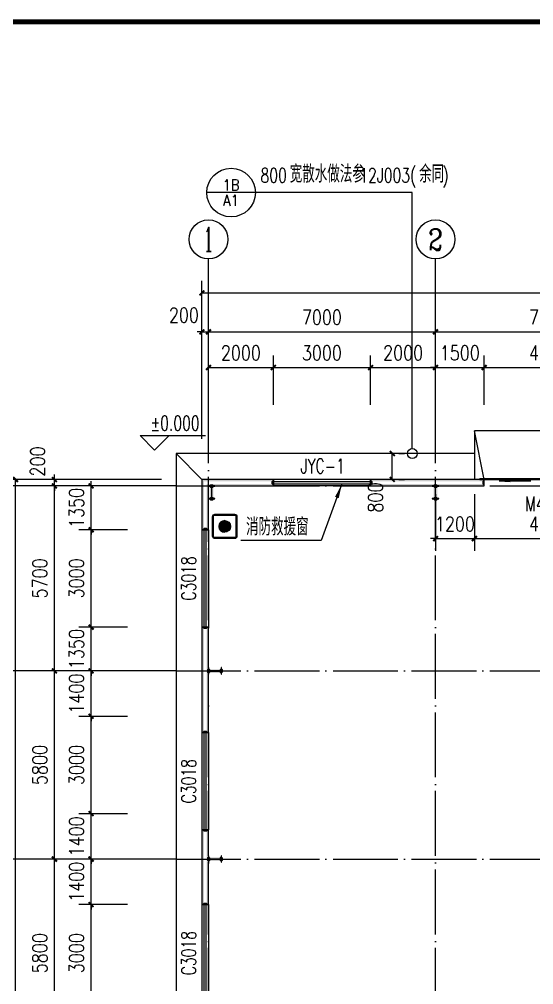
# Model space of a CAD drawing. Extents: x -21908402 to 2004492, y 83987 to 5079726.
# Drawn here: x 1827658 to 1843519, y 367807 to 397562 of the extents above; entities that cross this region are included whole.
import ezdxf
from ezdxf.enums import TextEntityAlignment as Align

# ---------------------------------------------------------------- set-up
doc = ezdxf.new("R2010")
doc.units = 0
doc.header["$LTSCALE"] = 1000
doc.linetypes.add('DOTE', pattern=[2.42, 2, -0.2, 0.02, -0.2])
doc.layers.get('0').update_dxf_attribs({"linetype": 'CONTINUOUS'})
doc.layers.get('DEFPOINTS').update_dxf_attribs({"linetype": 'CONTINUOUS'})
for name, color, linetype in [('AXIS', 3, 'CONTINUOUS'), ('AXIS_TEXT', 7, 'CONTINUOUS'), ('COLUMN', 9, 'CONTINUOUS'), ('DIM_ELEV', 3, 'CONTINUOUS'), ('DIM_LEAD', 3, 'CONTINUOUS'), ('DOTE', 1, 'DOTE'), ('GROUND', 2, 'CONTINUOUS'), ('PUB_DIM', 3, 'CONTINUOUS'), ('PUB_TEXT', 7, 'CONTINUOUS'), ('PUB_TITLE', 4, 'CONTINUOUS'), ('PUB_WALL', 9, 'CONTINUOUS'), ('STAIR', 2, 'CONTINUOUS'), ('WALL', 6, 'CONTINUOUS'), ('WINDOW', 94, 'CONTINUOUS'), ('WINDOW_TEXT', 7, 'CONTINUOUS'), ('XF-灭火救援窗', 1, 'CONTINUOUS')]:
    doc.layers.add(name, color=color, linetype=linetype)
doc.styles.add('_TCH_AXIS', font='COMPLEX', dxfattribs={"bigfont": 'GBCBIG'})
doc.styles.add('_TCH_DIM', font='SIMPLEX', dxfattribs={"bigfont": 'GBCBIG'})
doc.styles.add('_TCH_LABEL', font='COMPLEX', dxfattribs={"bigfont": 'GBCBIG'})
doc.styles.add('_TCH_WINDOW', font='SIMPLEX', dxfattribs={"bigfont": 'GBCBIG'})
doc.styles.add('COMPLEX', font='COMPLEX')
doc.styles.add('DIM_FONT', font='simplex.shx', dxfattribs={"width": 0.8})
doc.dimstyles.new('DIMN150', dxfattribs={"dimscale": 1.5, "dimtxt": 300, "dimasz": 100, "dimexe": 250, "dimexo": 300, "dimgap": 150, "dimtad": 1, "dimdec": 0, "dimzin": 0, "dimtxsty": 'DIM_FONT', "dimblk": 'ARCHTICK', "dimcen": 0.09, "dimclrt": 7, "dimazin": 3, "dimtfac": 1, "dimtdec": 0, "dimtix": 1, "dimtmove": 0, "dimatfit": 3, "dimtolj": 1, "dimtzin": 0})

# ---------------------------------------------------------------- blocks, each defined once
blk = doc.blocks.new('XF-灭火救援窗图例')
at = {"layer": 'XF-灭火救援窗'}
h = blk.add_hatch(color=256, dxfattribs=at)
h.dxf.hatch_style = 1
h.paths.add_polyline_path([(0, 110, 1), (0, 350, 1)])
for points in [[(-200, -20), (200, -20, 0.414214), (250, 30), (250, 430, 0.414214), (200, 480), (-200, 480, 0.414214), (-250, 430), (-250, 30, 0.414214)], [(-210, 0), (210, 0, 0.414214), (230, 20), (230, 440, 0.414214), (210, 460), (-210, 460, 0.414214), (-230, 440), (-230, 20, 0.414214)]]:
    blk.add_lwpolyline(points, format="xyb", close=True, dxfattribs=at)
for points in [[(0, 350, 1), (0, 110, 30.793651)], [(0, 350, -1), (0, 110, -30.793651)]]:
    blk.add_lwpolyline(points, format="xyb", dxfattribs=at)
blk = doc.blocks.new('_ARCHTICK')
at = {"color": 0, "linetype": 'BYBLOCK', "const_width": 0.4}
blk.add_lwpolyline([(-0.5, -0.5), (0.5, 0.5)], dxfattribs=at)
blk = doc.blocks.new('*D129')
at = {"layer": 'DEFPOINTS', "color": 0}
for p in [(1840491, 383378), (1841691, 383378), (1841691, 381557)]:
    blk.add_point(p, dxfattribs=at)
at = {"layer": 'PUB_DIM', "color": 0}
for p, q in [((1840491, 382928), (1840491, 381182)), ((1841691, 382928), (1841691, 381182)), ((1840491, 381557), (1840341, 381557)), ((1840491, 381557), (1841691, 381557)), ((1841691, 381557), (1841841, 381557))]:
    blk.add_line(p, q, dxfattribs=at)
at = {"layer": 'PUB_DIM', "color": 0, "xscale": 150, "yscale": 150, "zscale": 150}
blk.add_blockref('_ARCHTICK', (1840491, 381557), dxfattribs=at)
at = {"layer": 'PUB_DIM', "color": 0, "xscale": 150, "yscale": 150, "zscale": 150, "rotation": 180}
blk.add_blockref('_ARCHTICK', (1841691, 381557), dxfattribs=at)
at = {"layer": 'PUB_DIM', "color": 7, "insert": (1841091, 382007), "char_height": 450, "attachment_point": 5, "style": 'DIM_FONT'}
blk.add_mtext('\\A1;1200', dxfattribs=at)
blk = doc.blocks.new('*D130')
at = {"layer": 'DEFPOINTS', "color": 0}
for p in [(1841691, 383378), (1846291, 383378), (1846291, 381557)]:
    blk.add_point(p, dxfattribs=at)
at = {"layer": 'PUB_DIM', "color": 0}
for p, q in [((1841691, 382928), (1841691, 381182)), ((1846291, 382928), (1846291, 381182)), ((1841691, 381557), (1846291, 381557))]:
    blk.add_line(p, q, dxfattribs=at)
at = {"layer": 'PUB_DIM', "color": 0, "xscale": 150, "yscale": 150, "zscale": 150, "rotation": 180}
blk.add_blockref('_ARCHTICK', (1841691, 381557), dxfattribs=at)
at = {"layer": 'PUB_DIM', "color": 0, "xscale": 150, "yscale": 150, "zscale": 150}
blk.add_blockref('_ARCHTICK', (1846291, 381557), dxfattribs=at)
at = {"layer": 'PUB_DIM', "color": 7, "insert": (1843991, 382007), "char_height": 450, "attachment_point": 5, "style": 'DIM_FONT'}
blk.add_mtext('\\A1;4600', dxfattribs=at)
blk = doc.blocks.new('*D132')
at = {"layer": 'DEFPOINTS', "color": 0}
for p in [(1838913, 384178), (1839159, 384178), (1838913, 383378)]:
    blk.add_point(p, dxfattribs=at)
at = {"layer": 'PUB_DIM', "color": 0}
for p, q in [((1839159, 383378), (1839159, 384178)), ((1839363, 384178), (1839534, 384178)), ((1839363, 383378), (1839534, 383378))]:
    blk.add_line(p, q, dxfattribs=at)
at = {"layer": 'PUB_DIM', "color": 0, "xscale": 150, "yscale": 150, "zscale": 150}
for p, rotation in [((1839159, 384178), 90), ((1839159, 383378), 270)]:
    blk.add_blockref('_ARCHTICK', p, dxfattribs=dict(at, rotation=rotation))
at = {"layer": 'PUB_DIM', "color": 7, "insert": (1838642, 382823), "char_height": 450, "attachment_point": 5, "rotation": 90, "style": 'DIM_FONT'}
blk.add_mtext('\\A1;800', dxfattribs=at)
blk = doc.blocks.new('*D299')
at = {"layer": 'DEFPOINTS', "color": 0}
for p in [(1829872, 370278), (1831441, 370278), (1831441, 367278)]:
    blk.add_point(p, dxfattribs=at)
at = {"layer": 'PUB_DIM', "color": 0}
for p, q in [((1830991, 370278), (1829497, 370278)), ((1829872, 367278), (1829872, 370278)), ((1830991, 367278), (1829497, 367278))]:
    blk.add_line(p, q, dxfattribs=at)
at = {"layer": 'PUB_DIM', "color": 0, "xscale": 150, "yscale": 150, "zscale": 150}
for p, rotation in [((1829872, 370278), 90), ((1829872, 367278), 270)]:
    blk.add_blockref('_ARCHTICK', p, dxfattribs=dict(at, rotation=rotation))
at = {"layer": 'PUB_DIM', "color": 7, "insert": (1829422, 368778), "char_height": 450, "attachment_point": 5, "rotation": 90, "style": 'DIM_FONT'}
blk.add_mtext('\\A1;3000', dxfattribs=at)
blk = doc.blocks.new('*D300')
at = {"layer": 'DEFPOINTS', "color": 0}
for p in [(1829872, 371678), (1831441, 371678), (1831441, 370278)]:
    blk.add_point(p, dxfattribs=at)
at = {"layer": 'PUB_DIM', "color": 0}
for p, q in [((1830991, 371678), (1829497, 371678)), ((1829872, 371678), (1829872, 371828)), ((1829872, 370278), (1829872, 371678)), ((1830991, 370278), (1829497, 370278)), ((1829872, 370278), (1829872, 370128))]:
    blk.add_line(p, q, dxfattribs=at)
at = {"layer": 'PUB_DIM', "color": 0, "xscale": 150, "yscale": 150, "zscale": 150}
for p, rotation in [((1829872, 371678), 270), ((1829872, 370278), 90)]:
    blk.add_blockref('_ARCHTICK', p, dxfattribs=dict(at, rotation=rotation))
at = {"layer": 'PUB_DIM', "color": 7, "insert": (1829422, 370978), "char_height": 450, "attachment_point": 5, "rotation": 90, "style": 'DIM_FONT'}
blk.add_mtext('\\A1;1400', dxfattribs=at)
blk = doc.blocks.new('*D301')
at = {"layer": 'DEFPOINTS', "color": 0}
for p in [(1829872, 373078), (1831441, 373078), (1831441, 371678)]:
    blk.add_point(p, dxfattribs=at)
at = {"layer": 'PUB_DIM', "color": 0}
for p, q in [((1829872, 373078), (1829872, 373228)), ((1830991, 373078), (1829497, 373078)), ((1829872, 371678), (1829872, 373078)), ((1830991, 371678), (1829497, 371678)), ((1829872, 371678), (1829872, 371528))]:
    blk.add_line(p, q, dxfattribs=at)
at = {"layer": 'PUB_DIM', "color": 0, "xscale": 150, "yscale": 150, "zscale": 150}
for p, rotation in [((1829872, 373078), 270), ((1829872, 371678), 90)]:
    blk.add_blockref('_ARCHTICK', p, dxfattribs=dict(at, rotation=rotation))
at = {"layer": 'PUB_DIM', "color": 7, "insert": (1829422, 372378), "char_height": 450, "attachment_point": 5, "rotation": 90, "style": 'DIM_FONT'}
blk.add_mtext('\\A1;1400', dxfattribs=at)
blk = doc.blocks.new('*D302')
at = {"layer": 'DEFPOINTS', "color": 0}
for p in [(1829872, 376078), (1831441, 376078), (1831441, 373078)]:
    blk.add_point(p, dxfattribs=at)
at = {"layer": 'PUB_DIM', "color": 0}
for p, q in [((1830991, 376078), (1829497, 376078)), ((1829872, 373078), (1829872, 376078)), ((1830991, 373078), (1829497, 373078))]:
    blk.add_line(p, q, dxfattribs=at)
at = {"layer": 'PUB_DIM', "color": 0, "xscale": 150, "yscale": 150, "zscale": 150}
for p, rotation in [((1829872, 376078), 90), ((1829872, 373078), 270)]:
    blk.add_blockref('_ARCHTICK', p, dxfattribs=dict(at, rotation=rotation))
at = {"layer": 'PUB_DIM', "color": 7, "insert": (1829422, 374578), "char_height": 450, "attachment_point": 5, "rotation": 90, "style": 'DIM_FONT'}
blk.add_mtext('\\A1;3000', dxfattribs=at)
blk = doc.blocks.new('*D303')
at = {"layer": 'DEFPOINTS', "color": 0}
for p in [(1829872, 377478), (1831441, 377478), (1831441, 376078)]:
    blk.add_point(p, dxfattribs=at)
at = {"layer": 'PUB_DIM', "color": 0}
for p, q in [((1829872, 377478), (1829872, 377628)), ((1830991, 377478), (1829497, 377478)), ((1829872, 376078), (1829872, 377478)), ((1830991, 376078), (1829497, 376078)), ((1829872, 376078), (1829872, 375928))]:
    blk.add_line(p, q, dxfattribs=at)
at = {"layer": 'PUB_DIM', "color": 0, "xscale": 150, "yscale": 150, "zscale": 150}
for p, rotation in [((1829872, 377478), 270), ((1829872, 376078), 90)]:
    blk.add_blockref('_ARCHTICK', p, dxfattribs=dict(at, rotation=rotation))
at = {"layer": 'PUB_DIM', "color": 7, "insert": (1829422, 376778), "char_height": 450, "attachment_point": 5, "rotation": 90, "style": 'DIM_FONT'}
blk.add_mtext('\\A1;1400', dxfattribs=at)
blk = doc.blocks.new('*D304')
at = {"layer": 'DEFPOINTS', "color": 0}
for p in [(1829872, 378828), (1831441, 378828), (1831441, 377478)]:
    blk.add_point(p, dxfattribs=at)
at = {"layer": 'PUB_DIM', "color": 0}
for p, q in [((1830991, 378828), (1829497, 378828)), ((1829872, 378828), (1829872, 378978)), ((1829872, 377478), (1829872, 378828)), ((1830991, 377478), (1829497, 377478)), ((1829872, 377478), (1829872, 377328))]:
    blk.add_line(p, q, dxfattribs=at)
at = {"layer": 'PUB_DIM', "color": 0, "xscale": 150, "yscale": 150, "zscale": 150}
for p, rotation in [((1829872, 378828), 270), ((1829872, 377478), 90)]:
    blk.add_blockref('_ARCHTICK', p, dxfattribs=dict(at, rotation=rotation))
at = {"layer": 'PUB_DIM', "color": 7, "insert": (1829422, 378153), "char_height": 450, "attachment_point": 5, "rotation": 90, "style": 'DIM_FONT'}
blk.add_mtext('\\A1;1350', dxfattribs=at)
blk = doc.blocks.new('*D305')
at = {"layer": 'DEFPOINTS', "color": 0}
for p in [(1829872, 381828), (1831441, 381828), (1831441, 378828)]:
    blk.add_point(p, dxfattribs=at)
at = {"layer": 'PUB_DIM', "color": 0}
for p, q in [((1830991, 381828), (1829497, 381828)), ((1829872, 378828), (1829872, 381828)), ((1830991, 378828), (1829497, 378828))]:
    blk.add_line(p, q, dxfattribs=at)
at = {"layer": 'PUB_DIM', "color": 0, "xscale": 150, "yscale": 150, "zscale": 150}
for p, rotation in [((1829872, 381828), 90), ((1829872, 378828), 270)]:
    blk.add_blockref('_ARCHTICK', p, dxfattribs=dict(at, rotation=rotation))
at = {"layer": 'PUB_DIM', "color": 7, "insert": (1829422, 380328), "char_height": 450, "attachment_point": 5, "rotation": 90, "style": 'DIM_FONT'}
blk.add_mtext('\\A1;3000', dxfattribs=at)
blk = doc.blocks.new('*D306')
at = {"layer": 'DEFPOINTS', "color": 0}
for p in [(1829872, 383178), (1831441, 383178), (1831441, 381828)]:
    blk.add_point(p, dxfattribs=at)
at = {"layer": 'PUB_DIM', "color": 0}
for p, q in [((1829872, 383178), (1829872, 383328)), ((1830991, 383178), (1829497, 383178)), ((1829872, 381828), (1829872, 383178)), ((1830991, 381828), (1829497, 381828)), ((1829872, 381828), (1829872, 381678))]:
    blk.add_line(p, q, dxfattribs=at)
at = {"layer": 'PUB_DIM', "color": 0, "xscale": 150, "yscale": 150, "zscale": 150}
for p, rotation in [((1829872, 383178), 270), ((1829872, 381828), 90)]:
    blk.add_blockref('_ARCHTICK', p, dxfattribs=dict(at, rotation=rotation))
at = {"layer": 'PUB_DIM', "color": 7, "insert": (1829422, 382503), "char_height": 450, "attachment_point": 5, "rotation": 90, "style": 'DIM_FONT'}
blk.add_mtext('\\A1;1350', dxfattribs=at)
blk = doc.blocks.new('*D356')
at = {"layer": 'DEFPOINTS', "color": 0}
for p in [(1845991, 386830), (1841991, 385228), (1845991, 385228)]:
    blk.add_point(p, dxfattribs=at)
at = {"layer": 'PUB_DIM', "color": 0}
for p, q in [((1841991, 385678), (1841991, 387205)), ((1845991, 385678), (1845991, 387205)), ((1841991, 386830), (1845991, 386830))]:
    blk.add_line(p, q, dxfattribs=at)
at = {"layer": 'PUB_DIM', "color": 0, "xscale": 150, "yscale": 150, "zscale": 150, "rotation": 180}
blk.add_blockref('_ARCHTICK', (1841991, 386830), dxfattribs=at)
at = {"layer": 'PUB_DIM', "color": 0, "xscale": 150, "yscale": 150, "zscale": 150}
blk.add_blockref('_ARCHTICK', (1845991, 386830), dxfattribs=at)
at = {"layer": 'PUB_DIM', "color": 7, "insert": (1843991, 387280), "char_height": 450, "attachment_point": 5, "style": 'DIM_FONT'}
blk.add_mtext('\\A1;4000', dxfattribs=at)
blk = doc.blocks.new('*D357')
at = {"layer": 'DEFPOINTS', "color": 0}
for p in [(1841991, 386830), (1840491, 385228), (1841991, 385228)]:
    blk.add_point(p, dxfattribs=at)
at = {"layer": 'PUB_DIM', "color": 0}
for p, q in [((1840491, 385678), (1840491, 387205)), ((1841991, 385678), (1841991, 387205)), ((1840491, 386830), (1840341, 386830)), ((1840491, 386830), (1841991, 386830)), ((1841991, 386830), (1842141, 386830))]:
    blk.add_line(p, q, dxfattribs=at)
at = {"layer": 'PUB_DIM', "color": 0, "xscale": 150, "yscale": 150, "zscale": 150}
blk.add_blockref('_ARCHTICK', (1840491, 386830), dxfattribs=at)
at = {"layer": 'PUB_DIM', "color": 0, "xscale": 150, "yscale": 150, "zscale": 150, "rotation": 180}
blk.add_blockref('_ARCHTICK', (1841991, 386830), dxfattribs=at)
at = {"layer": 'PUB_DIM', "color": 7, "insert": (1841241, 387280), "char_height": 450, "attachment_point": 5, "style": 'DIM_FONT'}
blk.add_mtext('\\A1;1500', dxfattribs=at)
blk = doc.blocks.new('*D358')
at = {"layer": 'DEFPOINTS', "color": 0}
for p in [(1840491, 386830), (1838491, 385228), (1840491, 385228)]:
    blk.add_point(p, dxfattribs=at)
at = {"layer": 'PUB_DIM', "color": 0}
for p, q in [((1838491, 385678), (1838491, 387205)), ((1840491, 385678), (1840491, 387205)), ((1838491, 386830), (1840491, 386830))]:
    blk.add_line(p, q, dxfattribs=at)
at = {"layer": 'PUB_DIM', "color": 0, "xscale": 150, "yscale": 150, "zscale": 150, "rotation": 180}
blk.add_blockref('_ARCHTICK', (1838491, 386830), dxfattribs=at)
at = {"layer": 'PUB_DIM', "color": 0, "xscale": 150, "yscale": 150, "zscale": 150}
blk.add_blockref('_ARCHTICK', (1840491, 386830), dxfattribs=at)
at = {"layer": 'PUB_DIM', "color": 7, "insert": (1839491, 387280), "char_height": 450, "attachment_point": 5, "style": 'DIM_FONT'}
blk.add_mtext('\\A1;2000', dxfattribs=at)
blk = doc.blocks.new('*D359')
at = {"layer": 'DEFPOINTS', "color": 0}
for p in [(1838491, 386830), (1835491, 385228), (1838491, 385228)]:
    blk.add_point(p, dxfattribs=at)
at = {"layer": 'PUB_DIM', "color": 0}
for p, q in [((1835491, 385678), (1835491, 387205)), ((1838491, 385678), (1838491, 387205)), ((1835491, 386830), (1838491, 386830))]:
    blk.add_line(p, q, dxfattribs=at)
at = {"layer": 'PUB_DIM', "color": 0, "xscale": 150, "yscale": 150, "zscale": 150, "rotation": 180}
blk.add_blockref('_ARCHTICK', (1835491, 386830), dxfattribs=at)
at = {"layer": 'PUB_DIM', "color": 0, "xscale": 150, "yscale": 150, "zscale": 150}
blk.add_blockref('_ARCHTICK', (1838491, 386830), dxfattribs=at)
at = {"layer": 'PUB_DIM', "color": 7, "insert": (1836991, 387280), "char_height": 450, "attachment_point": 5, "style": 'DIM_FONT'}
blk.add_mtext('\\A1;3000', dxfattribs=at)
blk = doc.blocks.new('*D360')
at = {"layer": 'DEFPOINTS', "color": 0}
for p in [(1835491, 386830), (1833491, 385228), (1835491, 385228)]:
    blk.add_point(p, dxfattribs=at)
at = {"layer": 'PUB_DIM', "color": 0}
for p, q in [((1833491, 385678), (1833491, 387205)), ((1835491, 385678), (1835491, 387205)), ((1833491, 386830), (1835491, 386830))]:
    blk.add_line(p, q, dxfattribs=at)
at = {"layer": 'PUB_DIM', "color": 0, "xscale": 150, "yscale": 150, "zscale": 150, "rotation": 180}
blk.add_blockref('_ARCHTICK', (1833491, 386830), dxfattribs=at)
at = {"layer": 'PUB_DIM', "color": 0, "xscale": 150, "yscale": 150, "zscale": 150}
blk.add_blockref('_ARCHTICK', (1835491, 386830), dxfattribs=at)
at = {"layer": 'PUB_DIM', "color": 7, "insert": (1834491, 387280), "char_height": 450, "attachment_point": 5, "style": 'DIM_FONT'}
blk.add_mtext('\\A1;2000', dxfattribs=at)
blk = doc.blocks.new('*D365')
at = {"layer": 'AXIS', "color": 0}
for p, q in [((1832041, 371678), (1828366, 371678)), ((1828741, 365878), (1828741, 371678)), ((1832041, 365878), (1828366, 365878))]:
    blk.add_line(p, q, dxfattribs=at)
at = {"layer": 'DEFPOINTS', "color": 0}
for p in [(1828741, 371678), (1832491, 371678), (1832491, 365878)]:
    blk.add_point(p, dxfattribs=at)
at = {"layer": 'AXIS', "color": 0, "xscale": 150, "yscale": 150, "zscale": 150}
for p, rotation in [((1828741, 371678), 90), ((1828741, 365878), 270)]:
    blk.add_blockref('_ARCHTICK', p, dxfattribs=dict(at, rotation=rotation))
at = {"layer": 'AXIS', "color": 7, "insert": (1828291, 368778), "char_height": 450, "attachment_point": 5, "rotation": 90, "style": 'DIM_FONT'}
blk.add_mtext('\\A1;5800', dxfattribs=at)
blk = doc.blocks.new('*D366')
at = {"layer": 'AXIS', "color": 0}
for p, q in [((1832041, 377478), (1828366, 377478)), ((1828741, 371678), (1828741, 377478)), ((1832041, 371678), (1828366, 371678))]:
    blk.add_line(p, q, dxfattribs=at)
at = {"layer": 'DEFPOINTS', "color": 0}
for p in [(1828741, 377478), (1832491, 377478), (1832491, 371678)]:
    blk.add_point(p, dxfattribs=at)
at = {"layer": 'AXIS', "color": 0, "xscale": 150, "yscale": 150, "zscale": 150}
for p, rotation in [((1828741, 377478), 90), ((1828741, 371678), 270)]:
    blk.add_blockref('_ARCHTICK', p, dxfattribs=dict(at, rotation=rotation))
at = {"layer": 'AXIS', "color": 7, "insert": (1828291, 374578), "char_height": 450, "attachment_point": 5, "rotation": 90, "style": 'DIM_FONT'}
blk.add_mtext('\\A1;5800', dxfattribs=at)
blk = doc.blocks.new('*D367')
at = {"layer": 'AXIS', "color": 0}
for p, q in [((1832041, 383178), (1828366, 383178)), ((1828741, 377478), (1828741, 383178)), ((1832041, 377478), (1828366, 377478))]:
    blk.add_line(p, q, dxfattribs=at)
at = {"layer": 'DEFPOINTS', "color": 0}
for p in [(1828741, 383178), (1832491, 383178), (1832491, 377478)]:
    blk.add_point(p, dxfattribs=at)
at = {"layer": 'AXIS', "color": 0, "xscale": 150, "yscale": 150, "zscale": 150}
for p, rotation in [((1828741, 383178), 90), ((1828741, 377478), 270)]:
    blk.add_blockref('_ARCHTICK', p, dxfattribs=dict(at, rotation=rotation))
at = {"layer": 'AXIS', "color": 7, "insert": (1828291, 380328), "char_height": 450, "attachment_point": 5, "rotation": 90, "style": 'DIM_FONT'}
blk.add_mtext('\\A1;5700', dxfattribs=at)
blk = doc.blocks.new('*D368')
at = {"layer": 'AXIS', "color": 0}
for p, q in [((1832041, 383378), (1828366, 383378)), ((1828741, 383378), (1828741, 383528)), ((1828741, 383178), (1828741, 383378)), ((1832041, 383178), (1828366, 383178)), ((1828741, 383178), (1828741, 383028))]:
    blk.add_line(p, q, dxfattribs=at)
at = {"layer": 'DEFPOINTS', "color": 0}
for p in [(1828741, 383378), (1832491, 383378), (1832491, 383178)]:
    blk.add_point(p, dxfattribs=at)
at = {"layer": 'AXIS', "color": 0, "xscale": 150, "yscale": 150, "zscale": 150}
for p, rotation in [((1828741, 383378), 270), ((1828741, 383178), 90)]:
    blk.add_blockref('_ARCHTICK', p, dxfattribs=dict(at, rotation=rotation))
at = {"layer": 'AXIS', "color": 7, "insert": (1828223, 383933), "char_height": 450, "attachment_point": 5, "rotation": 90, "style": 'DIM_FONT'}
blk.add_mtext('\\A1;200', dxfattribs=at)
blk = doc.blocks.new('*D369')
at = {"layer": 'AXIS', "color": 0}
for p, q in [((1832041, 383378), (1827166, 383378)), ((1827541, 348378), (1827541, 383378)), ((1832041, 348378), (1827166, 348378))]:
    blk.add_line(p, q, dxfattribs=at)
at = {"layer": 'DEFPOINTS', "color": 0}
for p in [(1827541, 383378), (1832491, 383378), (1832491, 348378)]:
    blk.add_point(p, dxfattribs=at)
at = {"layer": 'AXIS', "color": 0, "xscale": 150, "yscale": 150, "zscale": 150}
for p, rotation in [((1827541, 383378), 90), ((1827541, 348378), 270)]:
    blk.add_blockref('_ARCHTICK', p, dxfattribs=dict(at, rotation=rotation))
at = {"layer": 'AXIS', "color": 7, "insert": (1827091, 365878), "char_height": 450, "attachment_point": 5, "rotation": 90, "style": 'DIM_FONT'}
blk.add_mtext('\\A1;35000', dxfattribs=at)
blk = doc.blocks.new('*D379')
at = {"layer": 'AXIS', "color": 0}
for p, q in [((1833291, 384628), (1833291, 388303)), ((1833491, 384628), (1833491, 388303)), ((1833291, 387928), (1833141, 387928)), ((1833291, 387928), (1833491, 387928)), ((1833491, 387928), (1833641, 387928))]:
    blk.add_line(p, q, dxfattribs=at)
at = {"layer": 'DEFPOINTS', "color": 0}
for p in [(1833491, 387928), (1833291, 384178), (1833491, 384178)]:
    blk.add_point(p, dxfattribs=at)
at = {"layer": 'AXIS', "color": 0, "xscale": 150, "yscale": 150, "zscale": 150}
blk.add_blockref('_ARCHTICK', (1833291, 387928), dxfattribs=at)
at = {"layer": 'AXIS', "color": 0, "xscale": 150, "yscale": 150, "zscale": 150, "rotation": 180}
blk.add_blockref('_ARCHTICK', (1833491, 387928), dxfattribs=at)
at = {"layer": 'AXIS', "color": 7, "insert": (1832736, 388446), "char_height": 450, "attachment_point": 5, "style": 'DIM_FONT'}
blk.add_mtext('\\A1;200', dxfattribs=at)
blk = doc.blocks.new('*D380')
at = {"layer": 'AXIS', "color": 0}
for p, q in [((1833491, 384628), (1833491, 388303)), ((1840491, 384628), (1840491, 388303)), ((1833491, 387928), (1840491, 387928))]:
    blk.add_line(p, q, dxfattribs=at)
at = {"layer": 'DEFPOINTS', "color": 0}
for p in [(1840491, 387928), (1833491, 384178), (1840491, 384178)]:
    blk.add_point(p, dxfattribs=at)
at = {"layer": 'AXIS', "color": 0, "xscale": 150, "yscale": 150, "zscale": 150, "rotation": 180}
blk.add_blockref('_ARCHTICK', (1833491, 387928), dxfattribs=at)
at = {"layer": 'AXIS', "color": 0, "xscale": 150, "yscale": 150, "zscale": 150}
blk.add_blockref('_ARCHTICK', (1840491, 387928), dxfattribs=at)
at = {"layer": 'AXIS', "color": 7, "insert": (1836991, 388378), "char_height": 450, "attachment_point": 5, "style": 'DIM_FONT'}
blk.add_mtext('\\A1;7000', dxfattribs=at)
blk = doc.blocks.new('*D381')
at = {"layer": 'AXIS', "color": 0}
for p, q in [((1840491, 384628), (1840491, 388303)), ((1847491, 384628), (1847491, 388303)), ((1840491, 387928), (1847491, 387928))]:
    blk.add_line(p, q, dxfattribs=at)
at = {"layer": 'DEFPOINTS', "color": 0}
for p in [(1847491, 387928), (1840491, 384178), (1847491, 384178)]:
    blk.add_point(p, dxfattribs=at)
at = {"layer": 'AXIS', "color": 0, "xscale": 150, "yscale": 150, "zscale": 150, "rotation": 180}
blk.add_blockref('_ARCHTICK', (1840491, 387928), dxfattribs=at)
at = {"layer": 'AXIS', "color": 0, "xscale": 150, "yscale": 150, "zscale": 150}
blk.add_blockref('_ARCHTICK', (1847491, 387928), dxfattribs=at)
at = {"layer": 'AXIS', "color": 7, "insert": (1843991, 388378), "char_height": 450, "attachment_point": 5, "style": 'DIM_FONT'}
blk.add_mtext('\\A1;7000', dxfattribs=at)
blk = doc.blocks.new('*D387')
at = {"layer": 'AXIS', "color": 0}
for p, q in [((1833291, 384628), (1833291, 389503)), ((1875691, 384628), (1875691, 389503)), ((1833291, 389128), (1875691, 389128))]:
    blk.add_line(p, q, dxfattribs=at)
at = {"layer": 'DEFPOINTS', "color": 0}
for p in [(1875691, 389128), (1833291, 384178), (1875691, 384178)]:
    blk.add_point(p, dxfattribs=at)
at = {"layer": 'AXIS', "color": 0, "xscale": 150, "yscale": 150, "zscale": 150, "rotation": 180}
blk.add_blockref('_ARCHTICK', (1833291, 389128), dxfattribs=at)
at = {"layer": 'AXIS', "color": 0, "xscale": 150, "yscale": 150, "zscale": 150}
blk.add_blockref('_ARCHTICK', (1875691, 389128), dxfattribs=at)
at = {"layer": 'AXIS', "color": 7, "insert": (1854491, 389578), "char_height": 450, "attachment_point": 5, "style": 'DIM_FONT'}
blk.add_mtext('\\A1;42400', dxfattribs=at)
blk = doc.blocks.new('_AXISO')
blk.add_circle((0, 0), 0.5)
at = {"layer": 'AXIS_TEXT', "style": 'COMPLEX', "width": 1.041667}
blk.add_attdef('A', text='', height=0.56, dxfattribs=at).set_placement((-0.25, -0.28), (0.25, -0.28), align=Align.FIT)
blk = doc.blocks.new('$WINLIB2D$00000001')
at = {"color": 0}
for points in [[(-0.5, 0.5), (-0.5, -0.5)], [(-0.5, 0.5), (0.5, 0.5)], [(0.5, -0.5), (0.5, 0.5)], [(0.5, 0.1667), (-0.5, 0.1667)], [(0.5, -0.1667), (-0.5, -0.1667)], [(-0.5, -0.5), (0.5, -0.5)]]:
    blk.add_lwpolyline(points, dxfattribs=at)
blk = doc.blocks.new('$DORLIB2D$00000130')
at = {"color": 0, "linetype": 'CONTINUOUS'}
for p, q in [((-0.5333, 0.6601), (-0.5333, 0.5127)), ((0, 0.6601), (-0.5333, 0.6601)), ((0, 0.5127), (0, 0.6601)), ((0.5333, 0.6601), (0, 0.6601)), ((0.5333, 0.6601), (0.5333, 0.5127)), ((0, 0.5127), (-0.5333, 0.5127)), ((0.5333, 0.5127), (0, 0.5127)), ((-0.3853, 0.2694), (-0.1396, 0.2694)), ((-0.3853, 0.2694), (-0.2999, 0.2144)), ((-0.2999, 0.2144), (-0.2999, 0.2694)), ((0.3853, 0.2694), (0.1396, 0.2694)), ((0.2999, 0.2144), (0.2999, 0.2694)), ((0.3853, 0.2694), (0.2999, 0.2144))]:
    blk.add_line(p, q, dxfattribs=at)

msp = doc.modelspace()

# ---------------------------------------------------------------- hatches: boundary and pattern name
at = {"layer": 'COLUMN'}
for points in [[(1833491, 383178.4), (1833491, 383168.4), (1833551, 383228.4), (1833551, 383118.4)], [(1833491, 383168.4), (1833578.8, 383168.4), (1833603.7, 383228.4), (1833551, 383228.4)], [(1833691, 383178.4), (1833491, 383178.4), (1833551, 383118.4), (1833631, 383118.4)], [(1833589.8, 383163.4), (1833594.8, 383168.4), (1833570, 383228.4), (1833529.8, 383188.3)], [(1833589.8, 382793.4), (1833589.8, 383163.4), (1833529.8, 383188.3), (1833529.8, 382768.6)], [(1833594.8, 383168.4), (1833691, 383168.4), (1833631, 383228.4), (1833570, 383228.4)], [(1833578.8, 383168.4), (1833583.8, 383163.4), (1833643.8, 383188.3), (1833603.7, 383228.4)], [(1833583.8, 383163.4), (1833583.8, 382793.4), (1833643.8, 382768.6), (1833643.8, 383188.3)], [(1833691, 383168.4), (1833691, 383178.4), (1833631, 383118.4), (1833631, 383228.4)], [(1840393, 383178.4), (1840393, 383168.4), (1840453, 383228.4), (1840453, 383118.4)], [(1840393, 383168.4), (1840480.8, 383168.4), (1840505.7, 383228.4), (1840453, 383228.4)], [(1840593, 383178.4), (1840393, 383178.4), (1840453, 383118.4), (1840533, 383118.4)], [(1840491.8, 383163.4), (1840496.8, 383168.4), (1840472, 383228.4), (1840431.8, 383188.3)], [(1840491.8, 382793.4), (1840491.8, 383163.4), (1840431.8, 383188.3), (1840431.8, 382768.6)], [(1840496.8, 383168.4), (1840593, 383168.4), (1840533, 383228.4), (1840472, 383228.4)], [(1840480.8, 383168.4), (1840485.8, 383163.4), (1840545.8, 383188.3), (1840505.7, 383228.4)], [(1840485.8, 383163.4), (1840485.8, 382793.4), (1840545.8, 382768.6), (1840545.8, 383188.3)], [(1840593, 383168.4), (1840593, 383178.4), (1840533, 383118.4), (1840533, 383228.4)], [(1833491, 382778.4), (1833691, 382778.4), (1833631, 382838.4), (1833551, 382838.4)], [(1833491, 382788.4), (1833491, 382778.4), (1833551, 382838.4), (1833551, 382728.4)], [(1833578.8, 382788.4), (1833491, 382788.4), (1833551, 382728.4), (1833603.7, 382728.4)], [(1833594.8, 382788.4), (1833589.8, 382793.4), (1833529.8, 382768.6), (1833570, 382728.4)], [(1833691, 382788.4), (1833594.8, 382788.4), (1833570, 382728.4), (1833631, 382728.4)], [(1833583.8, 382793.4), (1833578.8, 382788.4), (1833603.7, 382728.4), (1833643.8, 382768.6)], [(1833691, 382778.4), (1833691, 382788.4), (1833631, 382728.4), (1833631, 382838.4)], [(1840393, 382778.4), (1840593, 382778.4), (1840533, 382838.4), (1840453, 382838.4)], [(1840393, 382788.4), (1840393, 382778.4), (1840453, 382838.4), (1840453, 382728.4)], [(1840480.8, 382788.4), (1840393, 382788.4), (1840453, 382728.4), (1840505.7, 382728.4)], [(1840496.8, 382788.4), (1840491.8, 382793.4), (1840431.8, 382768.6), (1840472, 382728.4)], [(1840593, 382788.4), (1840496.8, 382788.4), (1840472, 382728.4), (1840533, 382728.4)], [(1840485.8, 382793.4), (1840480.8, 382788.4), (1840505.7, 382728.4), (1840545.8, 382768.6)], [(1840593, 382778.4), (1840593, 382788.4), (1840533, 382728.4), (1840533, 382838.4)], [(1833501, 377482.3), (1833501, 377578.4), (1833441, 377518.4), (1833441, 377457.4)], [(1833501, 377578.4), (1833491, 377578.4), (1833551, 377518.4), (1833441, 377518.4)], [(1833501, 377466.3), (1833506, 377471.3), (1833481.1, 377531.3), (1833441, 377491.1)], [(1833501, 377378.4), (1833501, 377466.3), (1833441, 377491.1), (1833441, 377438.4)], [(1833506, 377477.3), (1833501, 377482.3), (1833441, 377457.4), (1833481.1, 377417.3)], [(1833491, 377378.4), (1833501, 377378.4), (1833441, 377438.4), (1833551, 377438.4)], [(1833506, 377471.3), (1833876, 377471.3), (1833900.8, 377531.3), (1833481.1, 377531.3)], [(1833876, 377477.3), (1833506, 377477.3), (1833481.1, 377417.3), (1833900.8, 377417.3)], [(1833491, 377578.4), (1833491, 377378.4), (1833551, 377438.4), (1833551, 377518.4)], [(1833891, 377378.4), (1833891, 377578.4), (1833831, 377518.4), (1833831, 377438.4)], [(1833891, 377578.4), (1833881, 377578.4), (1833941, 377518.4), (1833831, 377518.4)], [(1833881, 377378.4), (1833891, 377378.4), (1833831, 377438.4), (1833941, 377438.4)], [(1833876, 377471.3), (1833881, 377466.3), (1833941, 377491.1), (1833900.8, 377531.3)], [(1833881, 377482.3), (1833876, 377477.3), (1833900.8, 377417.3), (1833941, 377457.4)], [(1833881, 377578.4), (1833881, 377482.3), (1833941, 377457.4), (1833941, 377518.4)], [(1833881, 377466.3), (1833881, 377378.4), (1833941, 377438.4), (1833941, 377491.1)], [(1833501, 371682.3), (1833501, 371778.4), (1833441, 371718.4), (1833441, 371657.4)], [(1833501, 371778.4), (1833491, 371778.4), (1833551, 371718.4), (1833441, 371718.4)], [(1833501, 371666.3), (1833506, 371671.3), (1833481.1, 371731.3), (1833441, 371691.1)], [(1833501, 371578.4), (1833501, 371666.3), (1833441, 371691.1), (1833441, 371638.4)], [(1833506, 371677.3), (1833501, 371682.3), (1833441, 371657.4), (1833481.1, 371617.3)], [(1833506, 371671.3), (1833876, 371671.3), (1833900.8, 371731.3), (1833481.1, 371731.3)], [(1833876, 371677.3), (1833506, 371677.3), (1833481.1, 371617.3), (1833900.8, 371617.3)], [(1833491, 371778.4), (1833491, 371578.4), (1833551, 371638.4), (1833551, 371718.4)], [(1833891, 371578.4), (1833891, 371778.4), (1833831, 371718.4), (1833831, 371638.4)], [(1833891, 371778.4), (1833881, 371778.4), (1833941, 371718.4), (1833831, 371718.4)], [(1833876, 371671.3), (1833881, 371666.3), (1833941, 371691.1), (1833900.8, 371731.3)], [(1833881, 371682.3), (1833876, 371677.3), (1833900.8, 371617.3), (1833941, 371657.4)], [(1833881, 371778.4), (1833881, 371682.3), (1833941, 371657.4), (1833941, 371718.4)], [(1833881, 371666.3), (1833881, 371578.4), (1833941, 371638.4), (1833941, 371691.1)], [(1833491, 371578.4), (1833501, 371578.4), (1833441, 371638.4), (1833551, 371638.4)], [(1833881, 371578.4), (1833891, 371578.4), (1833831, 371638.4), (1833941, 371638.4)]]:
    msp.add_hatch(color=256, dxfattribs=at).paths.add_polyline_path(points)
at = {"layer": 'PUB_WALL'}
for points in [[(1833291, 383378.4), (1833291, 381828.4), (1833351, 381888.4), (1833351, 383318.4)], [(1835491, 383378.4), (1833291, 383378.4), (1833351, 383318.4), (1835431, 383318.4)], [(1835491, 383178.4), (1835491, 383378.4), (1835431, 383318.4), (1835431, 383238.4)], [(1840488.9, 383378.4), (1838491, 383378.4), (1838551, 383318.4), (1840488.9, 383318.4)], [(1838491, 383378.4), (1838491, 383178.4), (1838551, 383238.4), (1838551, 383318.4)], [(1841991.5, 383378.4), (1840488.9, 383378.4), (1840488.9, 383318.4), (1841931.5, 383318.4)], [(1841991.5, 383178.4), (1841991.5, 383378.4), (1841931.5, 383318.4), (1841931.5, 383238.4)], [(1833491, 381828.4), (1833491, 383178.4), (1833431, 383238.4), (1833431, 381888.4)], [(1833491, 383178.4), (1835491, 383178.4), (1835431, 383238.4), (1833431, 383238.4)], [(1838491, 383178.4), (1840488.9, 383178.4), (1840488.9, 383238.4), (1838551, 383238.4)], [(1840488.9, 383178.4), (1841991.5, 383178.4), (1841931.5, 383238.4), (1840488.9, 383238.4)], [(1833291, 381828.4), (1833491, 381828.4), (1833431, 381888.4), (1833351, 381888.4)], [(1833491, 378828.4), (1833291, 378828.4), (1833351, 378768.4), (1833431, 378768.4)], [(1833291, 378828.4), (1833291, 377476.3), (1833351, 377476.3), (1833351, 378768.4)], [(1833491, 377476.3), (1833491, 378828.4), (1833431, 378768.4), (1833431, 377476.3)], [(1833291, 377476.3), (1833291, 375578.4), (1833351, 375638.4), (1833351, 377476.3)], [(1833491, 375578.4), (1833491, 377476.3), (1833431, 377476.3), (1833431, 375638.4)], [(1833291, 375578.4), (1833491, 375578.4), (1833431, 375638.4), (1833351, 375638.4)], [(1833491, 372578.4), (1833291, 372578.4), (1833351, 372518.4), (1833431, 372518.4)], [(1833291, 372578.4), (1833291, 371676.3), (1833351, 371676.3), (1833351, 372518.4)], [(1833491, 371676.3), (1833491, 372578.4), (1833431, 372518.4), (1833431, 371676.3)], [(1833291, 371676.3), (1833291, 370278.4), (1833351, 370338.4), (1833351, 371676.3)], [(1833491, 370278.4), (1833491, 371676.3), (1833431, 371676.3), (1833431, 370338.4)], [(1833291, 370278.4), (1833491, 370278.4), (1833431, 370338.4), (1833351, 370338.4)]]:
    msp.add_hatch(color=256, dxfattribs=at).paths.add_polyline_path(points)

# ---------------------------------------------------------------- linework, layer by layer
at = {"layer": 'AXIS'}
for p, q in [((1834938.8, 392222.7), (1833438.8, 392222.7)), ((1839775.3, 392222.7), (1834938.8, 392222.7)), ((1839775.3, 384330), (1839775.3, 392222.7)), ((1833491, 384178.4), (1833491, 390178.4)), ((1840491, 384178.4), (1840491, 390178.4)), ((1832491, 383178.4), (1826491, 383178.4)), ((1832491, 377478.4), (1826491, 377478.4)), ((1832491, 371678.4), (1826491, 371678.4))]:
    msp.add_line(p, q, dxfattribs=at)
for centre, radius in [((1834188.8, 392222.7), 750), ((1839775.3, 384178.4), 151.6)]:
    msp.add_circle(centre, radius, dxfattribs=at)
at = {"layer": 'COLUMN'}
for p, q in [((1833691, 383178.4), (1833491, 383178.4)), ((1833491, 383178.4), (1833491, 383168.4)), ((1833491, 383168.4), (1833578.8, 383168.4)), ((1833578.8, 383168.4), (1833583.8, 383163.4)), ((1833583.8, 383163.4), (1833583.8, 382793.4)), ((1833589.8, 383163.4), (1833594.8, 383168.4)), ((1833589.8, 382793.4), (1833589.8, 383163.4)), ((1833594.8, 383168.4), (1833691, 383168.4)), ((1833691, 383168.4), (1833691, 383178.4)), ((1840593, 383178.4), (1840393, 383178.4)), ((1840393, 383178.4), (1840393, 383168.4)), ((1840393, 383168.4), (1840480.8, 383168.4)), ((1840480.8, 383168.4), (1840485.8, 383163.4)), ((1840485.8, 383163.4), (1840485.8, 382793.4)), ((1840491.8, 383163.4), (1840496.8, 383168.4)), ((1840491.8, 382793.4), (1840491.8, 383163.4)), ((1840496.8, 383168.4), (1840593, 383168.4)), ((1840593, 383168.4), (1840593, 383178.4)), ((1833578.8, 382788.4), (1833491, 382788.4)), ((1833491, 382788.4), (1833491, 382778.4)), ((1833491, 382778.4), (1833691, 382778.4)), ((1833583.8, 382793.4), (1833578.8, 382788.4)), ((1833594.8, 382788.4), (1833589.8, 382793.4)), ((1833691, 382788.4), (1833594.8, 382788.4)), ((1833691, 382778.4), (1833691, 382788.4)), ((1840480.8, 382788.4), (1840393, 382788.4)), ((1840393, 382788.4), (1840393, 382778.4)), ((1840393, 382778.4), (1840593, 382778.4)), ((1840485.8, 382793.4), (1840480.8, 382788.4)), ((1840496.8, 382788.4), (1840491.8, 382793.4)), ((1840593, 382788.4), (1840496.8, 382788.4)), ((1840593, 382778.4), (1840593, 382788.4)), ((1833501, 377578.4), (1833491, 377578.4)), ((1833491, 377578.4), (1833491, 377378.4)), ((1833491, 377378.4), (1833501, 377378.4)), ((1833501, 377482.3), (1833501, 377578.4)), ((1833506, 377477.3), (1833501, 377482.3)), ((1833501, 377466.3), (1833506, 377471.3)), ((1833501, 377378.4), (1833501, 377466.3)), ((1833876, 377477.3), (1833506, 377477.3)), ((1833506, 377471.3), (1833876, 377471.3)), ((1833881, 377482.3), (1833876, 377477.3)), ((1833876, 377471.3), (1833881, 377466.3)), ((1833891, 377578.4), (1833881, 377578.4)), ((1833881, 377578.4), (1833881, 377482.3)), ((1833881, 377466.3), (1833881, 377378.4)), ((1833881, 377378.4), (1833891, 377378.4)), ((1833891, 377378.4), (1833891, 377578.4)), ((1833501, 371778.4), (1833491, 371778.4)), ((1833491, 371778.4), (1833491, 371578.4)), ((1833501, 371682.3), (1833501, 371778.4)), ((1833506, 371677.3), (1833501, 371682.3)), ((1833501, 371666.3), (1833506, 371671.3)), ((1833501, 371578.4), (1833501, 371666.3)), ((1833876, 371677.3), (1833506, 371677.3)), ((1833506, 371671.3), (1833876, 371671.3)), ((1833881, 371682.3), (1833876, 371677.3)), ((1833876, 371671.3), (1833881, 371666.3)), ((1833891, 371778.4), (1833881, 371778.4)), ((1833881, 371778.4), (1833881, 371682.3)), ((1833881, 371666.3), (1833881, 371578.4)), ((1833891, 371578.4), (1833891, 371778.4)), ((1833491, 371578.4), (1833501, 371578.4)), ((1833881, 371578.4), (1833891, 371578.4))]:
    msp.add_line(p, q, dxfattribs=at)
at = {"layer": 'DIM_ELEV'}
for p, q in [((1831831, 384283.4), (1831381, 384733.4)), ((1831381, 384733.4), (1833400.7, 384733.4)), ((1831831, 384283.4), (1832281, 384733.4))]:
    msp.add_line(p, q, dxfattribs=at)
at = {"layer": 'DIM_LEAD'}
for p, q in [((1837605.9, 383245.1), (1836965.3, 381497)), ((1836965.3, 381497), (1834491.2, 381497))]:
    msp.add_line(p, q, dxfattribs=at)
msp.add_lwpolyline([(1837605.9, 383245.1, 0, 120, 0), (1837451.1, 382822.6, 0, 0, 0)], format="xyseb", dxfattribs=at)
at = {"layer": 'DOTE'}
for p, q in [((1833491, 347578.4), (1833491, 384178.4)), ((1840491, 347578.4), (1840491, 384178.4)), ((1832491, 383178.4), (1876491, 383178.4)), ((1832491, 377478.4), (1876491, 377478.4)), ((1832491, 371678.4), (1876491, 371678.4))]:
    msp.add_line(p, q, dxfattribs=at)
at = {"layer": 'GROUND'}
for p, q in [((1841691.5, 384178.4), (1832491, 384178.4)), ((1832491, 384178.4), (1832491, 359477.9)), ((1833291, 383378.4), (1832491, 384178.4)), ((1841691.5, 383378.4), (1833291, 383378.4)), ((1833291, 383378.4), (1833291, 359477.9))]:
    msp.add_line(p, q, dxfattribs=at)
at = {"layer": 'PUB_TITLE', "const_width": 150}
msp.add_lwpolyline([(1815141.5, 337487.2), (1898991.5, 337487.2), (1898991.5, 397487.2), (1815141.5, 397487.2)], close=True, dxfattribs=at)
at = {"layer": 'STAIR'}
for p, q in [((1846291.5, 384878.4), (1841691.5, 384878.4)), ((1841691.5, 384878.4), (1841691.5, 383378.4)), ((1841991.5, 383378.4), (1841691.5, 384878.4)), ((1846291.5, 383378.4), (1841691.5, 383378.4))]:
    msp.add_line(p, q, dxfattribs=at)
at = {"layer": 'WALL'}
for p, q in [((1833291, 383378.4), (1833291, 381828.4)), ((1835491, 383378.4), (1833291, 383378.4)), ((1835491, 383178.4), (1835491, 383378.4)), ((1840488.9, 383378.4), (1838491, 383378.4)), ((1838491, 383378.4), (1838491, 383178.4)), ((1841991.5, 383378.4), (1840488.9, 383378.4)), ((1841991.5, 383178.4), (1841991.5, 383378.4)), ((1833491, 382788.4), (1833491, 383168.4)), ((1833691, 383178.4), (1835491, 383178.4)), ((1838491, 383178.4), (1840393, 383178.4)), ((1840593, 383178.4), (1841991.5, 383178.4)), ((1833491, 381828.4), (1833491, 382778.4)), ((1833291, 381828.4), (1833491, 381828.4)), ((1833491, 378828.4), (1833291, 378828.4)), ((1833291, 378828.4), (1833291, 377476.3)), ((1833491, 377578.4), (1833491, 378828.4)), ((1833291, 377476.3), (1833291, 375578.4)), ((1833491, 375578.4), (1833491, 377378.4)), ((1833291, 375578.4), (1833491, 375578.4)), ((1833491, 372578.4), (1833291, 372578.4)), ((1833291, 372578.4), (1833291, 371676.3)), ((1833491, 371778.4), (1833491, 372578.4)), ((1833291, 371676.3), (1833291, 370278.4)), ((1833491, 370278.4), (1833491, 371578.4)), ((1833291, 370278.4), (1833491, 370278.4))]:
    msp.add_line(p, q, dxfattribs=at)

# ---------------------------------------------------------------- block references
at = {"layer": 'AXIS'}
ref = msp.add_blockref('_AXISO', (1833491, 390778.4), dxfattribs=dict(at, xscale=1200, yscale=1200, zscale=1200))
ref.add_attrib('A', '1', dxfattribs={"layer": 'AXIS_TEXT', "height": 749.5, "style": '_TCH_AXIS'}).set_placement((1833330.4, 390403.7), (1833651.6, 390403.7), align=Align.FIT)
ref = msp.add_blockref('_AXISO', (1840491, 390778.4), dxfattribs=dict(at, xscale=1200, yscale=1200, zscale=1200))
ref.add_attrib('A', '2', dxfattribs={"layer": 'AXIS_TEXT', "height": 657.6, "style": '_TCH_AXIS'}).set_placement((1840271.8, 390449.6), (1840710.2, 390449.6), align=Align.FIT)
at = {"layer": 'WINDOW'}
ref = msp.add_blockref('$WINLIB2D$00000001', (1836991, 383278.4), dxfattribs=dict(at, xscale=3000, yscale=200, zscale=3000, rotation=180))
ref.add_attrib('A', 'JYC-1', (1836331, 383567.8), dxfattribs={"layer": 'WINDOW_TEXT', "height": 446.25, "style": '_TCH_WINDOW', "width": 0.705882})
ref = msp.add_blockref('$DORLIB2D$00000130', (1843991.5, 383278.4), dxfattribs=dict(at, xscale=4000, yscale=-200, zscale=4000, rotation=180))
ref.add_attrib('A', 'M4040', (1843256.5, 382405.3), dxfattribs={"layer": 'WINDOW_TEXT', "height": 446.25, "style": '_TCH_WINDOW', "width": 0.705882})
ref = msp.add_blockref('$WINLIB2D$00000001', (1833391, 380328.4), dxfattribs=dict(at, xscale=3000, yscale=200, zscale=3000, rotation=270))
ref.add_attrib('A', 'C3018', (1833101.6, 379645.9), dxfattribs={"layer": 'WINDOW_TEXT', "height": 446.25, "rotation": 90, "style": '_TCH_WINDOW', "width": 0.705882})
ref = msp.add_blockref('$WINLIB2D$00000001', (1833391, 374078.4), dxfattribs=dict(at, xscale=3000, yscale=200, zscale=3000, rotation=270))
ref.add_attrib('A', 'C3018', (1833101.6, 373395.9), dxfattribs={"layer": 'WINDOW_TEXT', "height": 446.25, "rotation": 90, "style": '_TCH_WINDOW', "width": 0.705882})
ref = msp.add_blockref('$WINLIB2D$00000001', (1833391, 368778.4), dxfattribs=dict(at, xscale=3000, yscale=200, zscale=3000, rotation=270))
ref.add_attrib('A', 'C3018', (1833101.6, 368095.9), dxfattribs={"layer": 'WINDOW_TEXT', "height": 446.25, "rotation": 90, "style": '_TCH_WINDOW', "width": 0.705882})
at = {"layer": 'XF-灭火救援窗', "xscale": -1.5, "yscale": 1.5, "zscale": 1.5}
msp.add_blockref('XF-灭火救援窗图例', (1833991.5, 381586.3), dxfattribs=at)

# ---------------------------------------------------------------- texts
at = {"layer": 'PUB_TEXT'}
for s, style, p in [('宽散水做法参', '_TCH_LABEL', (1835996.3, 392528.9)), ('余同', '_TCH_LABEL', (1839986, 392528.9)), ('消防救援窗', '_TCH_DIM', (1834648.7, 381654.5))]:
    msp.add_text(s, height=536.17, dxfattribs=dict(at, style=style)).set_placement(p)
at = {"layer": 'PUB_TEXT', "width": 0.705882}
for s, height, style, p in [('800', 446.25, '_TCH_LABEL', (1835096.3, 392528.9)), ('12J003(', 446.25, '_TCH_LABEL', (1838141, 392528.9)), (')', 446.2, '_TCH_LABEL', (1840700.9, 392528.9)), ('%%P0.000', 446.25, '_TCH_DIM', (1831705.7, 384890.9))]:
    msp.add_text(s, height=height, dxfattribs=dict(at, style=style)).set_placement(p)
at = {"layer": 'PUB_TEXT', "style": '_TCH_LABEL'}
for s, height, p, p2 in [('1B', 336.3, (1833932.6, 392289.9), (1834445, 392289.9)), ('A1', 343.1, (1833943.7, 391811), (1834433.9, 391811))]:
    msp.add_text(s, height=height, dxfattribs=at).set_placement(p, p2, align=Align.FIT)

# ---------------------------------------------------------------- dimensions: what is measured, and where the dimension line sits
at = {"layer": 'AXIS'}
for p1, p2, distance, picture, middle in [((1833291, 384178.4), (1875691, 384178.4), 4950, '*D387', (1854491, 389578.4)), ((1833491, 384178.4), (1840491, 384178.4), 3750, '*D380', (1836991, 388378.4)), ((1840491, 384178.4), (1847491, 384178.4), 3750, '*D381', (1843991, 388378.4)), ((1832491, 348378.4), (1832491, 383378.4), 4950, '*D369', (1827091, 365878.4)), ((1832491, 377478.4), (1832491, 383178.4), 3750, '*D367', (1828291, 380328.4)), ((1832491, 371678.4), (1832491, 377478.4), 3750, '*D366', (1828291, 374578.4)), ((1832491, 365878.4), (1832491, 371678.4), 3750, '*D365', (1828291, 368778.4))]:
    dim = msp.add_aligned_dim(p1=p1, p2=p2, distance=distance, dimstyle='DIMN150', dxfattribs=at)
    dim.commit()
    dim.dimension.update_dxf_attribs({"geometry": picture, "text_midpoint": middle})
for base, p1, p2, angle, picture, middle in [((1833491, 387928.4), (1833291, 384178.4), (1833491, 384178.4), 0, '*D379', (1832736, 388445.9)), ((1828741, 383378.4), (1832491, 383178.4), (1832491, 383378.4), 90, '*D368', (1828223.5, 383933.4))]:
    dim = msp.add_linear_dim(base=base, p1=p1, p2=p2, angle=angle, dimstyle='DIMN150', dxfattribs=at)
    dim.commit()
    dim.dimension.update_dxf_attribs({"geometry": picture, "text_midpoint": middle, "dimtype": 129})
at = {"layer": 'PUB_DIM'}
for p1, p2, distance, picture, middle in [((1833491, 385228.4), (1835491, 385228.4), 1601.1, '*D360', (1834491, 387279.5)), ((1835491, 385228.4), (1838491, 385228.4), 1601.1, '*D359', (1836991, 387279.5)), ((1838491, 385228.4), (1840491, 385228.4), 1601.1, '*D358', (1839491, 387279.5)), ((1840490.9952, 385228.4055), (1841991.486, 385228.4055), 1601.1006, '*D357', (1841241.2406, 387279.506)), ((1841991.5, 385228.4), (1845991.5, 385228.4), 1601.1, '*D356', (1843991.5, 387279.5)), ((1831441, 381828.4), (1831441, 383178.4), 1569.4, '*D306', (1829421.6, 382503.4)), ((1840490.9952, 383378.4055), (1841691.486, 383378.4055), -1821.4539, '*D129', (1841091.2406, 382006.9516)), ((1841691.5, 383378.4), (1846291.5, 383378.4), -1821.5, '*D130', (1843991.5, 382007)), ((1831441, 378828.4), (1831441, 381828.4), 1569.4, '*D305', (1829421.6, 380328.4)), ((1831441, 377478.4), (1831441, 378828.4), 1569.4, '*D304', (1829421.6, 378153.4)), ((1831441, 376078.4), (1831441, 377478.4), 1569.4, '*D303', (1829421.6, 376778.4)), ((1831441, 373078.4), (1831441, 376078.4), 1569.4, '*D302', (1829421.6, 374578.4)), ((1831441, 371678.4), (1831441, 373078.4), 1569.4, '*D301', (1829421.6, 372378.4)), ((1831441, 370278.4), (1831441, 371678.4), 1569.4, '*D300', (1829421.6, 370978.4)), ((1831441, 367278.4), (1831441, 370278.4), 1569.4, '*D299', (1829421.6, 368778.4))]:
    dim = msp.add_aligned_dim(p1=p1, p2=p2, distance=distance, dimstyle='DIMN150', dxfattribs=at)
    dim.commit()
    dim.dimension.update_dxf_attribs({"geometry": picture, "text_midpoint": middle})
dim = msp.add_linear_dim(base=(1839159.2, 384178.4), p1=(1838913.2, 383378.4), p2=(1838913.2, 384178.4), angle=90, dimstyle='DIMN150', dxfattribs=at)
dim.commit()
dim.dimension.update_dxf_attribs({"geometry": '*D132', "text_midpoint": (1838641.7, 382823.4), "dimtype": 129})

doc.saveas('drawing.dxf')
